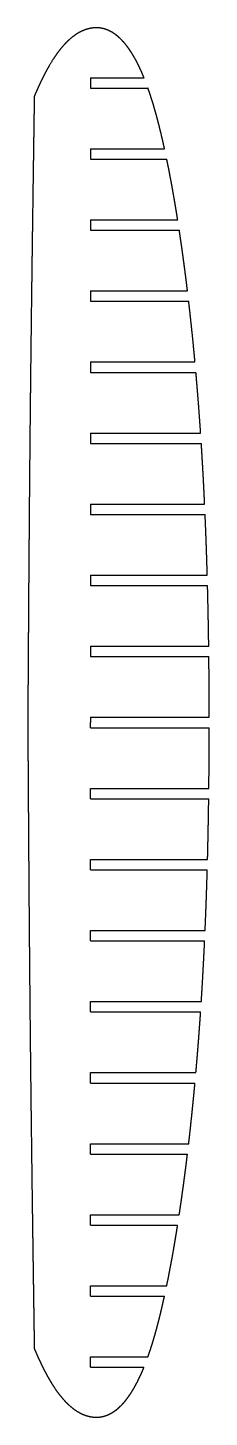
# Model space of a CAD drawing. Header units: metres. Extents: x 3 to 70, y -254 to 254.
import ezdxf

# ---------------------------------------------------------------- set-up
doc = ezdxf.new("R2010")
doc.units = ezdxf.units.M

msp = doc.modelspace()

# ---------------------------------------------------------------- linework, layer by layer
for p, q in [((26.3, 235.9, 743), (45.87, 235.9, 743)), ((26.3, 232.1, 743), (47.31, 232.1, 743)), ((26.3, 209.9, 743), (53.38, 209.9, 743)), ((26.3, 206.1, 743), (54.19, 206.1, 743)), ((26.3, 183.9, 743), (58.19, 183.9, 743)), ((26.3, 180.1, 743), (58.78, 180.1, 743)), ((26.3, 157.9, 743), (61.78, 157.9, 743)), ((26.3, 154.1, 743), (62.23, 154.1, 743)), ((26.3, 131.9, 743), (64.53, 131.9, 743)), ((26.3, 128.1, 743), (64.88, 128.1, 743)), ((26.3, 105.9, 743), (66.6, 105.9, 743)), ((26.3, 102.1, 743), (66.85, 102.1, 743)), ((26.3, 79.9, 743), (68.07, 79.9, 743)), ((26.3, 76.1, 743), (68.24, 76.1, 743)), ((26.3, 53.9, 743), (69.03, 53.9, 743)), ((26.3, 50.1, 743), (69.13, 50.1, 743)), ((26.3, 27.9, 743), (69.57, 27.9, 743)), ((26.3, 24.1, 743), (69.61, 24.1, 743)), ((26.3, 1.9, 743), (69.74, 1.9, 743)), ((26.3, -1.9, 743), (69.74, -1.9, 743)), ((26.3, -24.1, 743), (69.61, -24.1, 743)), ((26.3, -27.9, 743), (69.57, -27.9, 743)), ((26.3, -50.1, 743), (69.14, -50.1, 743)), ((26.3, -53.9, 743), (69.03, -53.9, 743)), ((26.3, -76.1, 743), (68.24, -76.1, 743)), ((26.3, -79.9, 743), (68.07, -79.9, 743)), ((26.3, -102.1, 743), (66.85, -102.1, 743)), ((26.3, -105.9, 743), (66.6, -105.9, 743)), ((26.3, -128.1, 743), (64.87, -128.1, 743)), ((26.3, -131.9, 743), (64.53, -131.9, 743)), ((26.3, -154.1, 743), (62.22, -154.1, 743)), ((26.3, -157.9, 743), (61.77, -157.9, 743)), ((26.3, -180.1, 743), (58.76, -180.1, 743)), ((26.3, -183.9, 743), (58.18, -183.9, 743)), ((26.3, -206.1, 743), (54.17, -206.1, 743)), ((26.3, -209.9, 743), (53.36, -209.9, 743)), ((26.3, -232.1, 743), (47.29, -232.1, 743)), ((26.3, -235.9, 743), (45.85, -235.9, 743))]:
    msp.add_line(p, q)
for points, knots in [([(45.87, 235.9, 743), (45.52, 236.77, 743), (45.15, 237.64, 743), (44.77, 238.5, 743), (44.38, 239.36, 743), (43.98, 240.21, 743), (43.56, 241.05, 743), (43.12, 241.89, 743), (42.28, 243.4, 743), (41.89, 244.07, 743), (41.49, 244.74, 743), (41.07, 245.4, 743), (40.64, 246.05, 743), (40.19, 246.69, 743), (39.72, 247.32, 743), (38.79, 248.48, 743), (38.33, 249.02, 743), (37.85, 249.55, 743), (37.36, 250.06, 743), (36.84, 250.54, 743), (36.31, 251.01, 743), (35.76, 251.45, 743), (34.56, 252.3, 743), (33.93, 252.7, 743), (33.26, 253.07, 743), (32.57, 253.38, 743), (31.86, 253.65, 743), (31.13, 253.86, 743), (30.39, 254.01, 743), (29.05, 254.17, 743), (28.44, 254.2, 743), (27.84, 254.19, 743), (27.24, 254.14, 743), (26.64, 254.06, 743), (26.05, 253.94, 743), (25.47, 253.79, 743), (24.74, 253.57, 743), (24.58, 253.52, 743), (24.43, 253.47, 743), (24.27, 253.41, 743), (24.12, 253.36, 743), (23.97, 253.3, 743), (23.82, 253.24, 743), (23.2, 252.98, 743), (22.73, 252.77, 743), (22.28, 252.54, 743), (21.83, 252.3, 743), (21.4, 252.04, 743), (20.97, 251.76, 743), (20.55, 251.47, 743), (18.84, 250.22, 743), (17.63, 249.15, 743), (16.51, 247.99, 743), (15.45, 246.76, 743), (14.47, 245.48, 743), (13.54, 244.16, 743), (12.66, 242.81, 743), (10.92, 239.96, 743), (10.07, 238.46, 743), (9.26, 236.93, 743), (8.48, 235.38, 743), (7.74, 233.82, 743), (7.02, 232.25, 743), (6.33, 230.66, 743), (5.66, 229.07, 743)], [0, 0, 0, 0, 0, 0, 0, 0, 0, 0.121446, 0.121446, 0.121446, 0.121446, 0.121446, 0.121446, 0.121446, 0.222232, 0.222232, 0.222232, 0.222232, 0.222232, 0.222232, 0.222232, 0.313562, 0.313562, 0.313562, 0.313562, 0.313562, 0.313562, 0.313562, 0.41078, 0.41078, 0.41078, 0.41078, 0.41078, 0.41078, 0.41078, 0.488322, 0.488322, 0.488322, 0.488322, 0.488322, 0.488322, 0.488322, 0.509221, 0.509221, 0.509221, 0.509221, 0.509221, 0.509221, 0.509221, 0.573975, 0.573975, 0.573975, 0.573975, 0.573975, 0.573975, 0.573975, 0.779636, 0.779636, 0.779636, 0.779636, 0.779636, 0.779636, 0.779636, 1, 1, 1, 1, 1, 1, 1, 1, 1]), ([(5.66, 229.07, 743), (5.66, 229.07, 743), (5.66, 229.07, 743), (5.66, 229.07, 743), (5.66, 229.07, 743), (5.66, 229.07, 743), (5.66, 229.07, 743), (5.66, 229.07, 743), (5.66, 229.07, 743), (5.66, 229.06, 743), (5.66, 229.06, 743), (5.66, 229.06, 743), (5.66, 229.05, 743), (5.66, 229.05, 743), (5.66, 229.04, 743), (5.66, 229.02, 743), (5.66, 229.01, 743), (5.66, 228.99, 743), (5.66, 228.98, 743), (5.66, 228.96, 743), (5.66, 228.93, 743), (5.66, 228.91, 743), (5.66, 228.86, 743), (5.66, 228.84, 743), (5.66, 228.82, 743), (5.66, 228.8, 743), (5.66, 228.77, 743), (5.66, 228.75, 743), (5.66, 228.72, 743), (5.66, 228.65, 743), (5.66, 228.6, 743), (5.65, 228.55, 743), (5.65, 228.5, 743), (5.65, 228.44, 743), (5.65, 228.38, 743), (5.65, 228.31, 743), (5.65, 228.16, 743), (5.65, 228.08, 743), (5.65, 227.99, 743), (5.65, 227.9, 743), (5.64, 227.8, 743), (5.64, 227.69, 743), (5.64, 227.57, 743), (5.64, 227.24, 743), (5.63, 227.02, 743), (5.63, 226.81, 743), (5.63, 226.59, 743), (5.62, 226.38, 743), (5.62, 226.16, 743), (5.62, 225.95, 743), (5.61, 225.37, 743), (5.6, 225.02, 743), (5.6, 224.66, 743), (5.59, 224.3, 743), (5.59, 223.95, 743), (5.58, 223.59, 743), (5.58, 223.23, 743), (5.56, 222.12, 743), (5.55, 221.36, 743), (5.54, 220.6, 743), (5.53, 219.84, 743), (5.52, 219.08, 743), (5.51, 218.32, 743), (5.5, 217.55, 743), (5.48, 216.28, 743), (5.47, 215.75, 743), (5.46, 215.21, 743), (5.45, 214.65, 743), (5.45, 214.07, 743), (5.44, 213.47, 743), (5.43, 212.86, 743), (5.41, 211.9, 743), (5.41, 211.56, 743), (5.4, 211.23, 743), (5.4, 210.9, 743), (5.39, 210.57, 743), (5.39, 210.23, 743), (5.39, 209.9, 743), (5.37, 209.16, 743), (5.37, 208.75, 743), (5.36, 208.33, 743), (5.36, 207.91, 743), (5.35, 207.48, 743), (5.34, 207.04, 743), (5.34, 206.59, 743), (5.3, 204.04, 743), (5.27, 201.93, 743), (5.24, 199.82, 743), (5.21, 197.71, 743), (5.18, 195.6, 743), (5.15, 193.49, 743), (5.12, 191.38, 743), (5.02, 183.9, 743), (4.94, 178.53, 743), (4.87, 173.16, 743), (4.8, 167.79, 743), (4.73, 162.42, 743), (4.66, 157.04, 743), (4.59, 151.67, 743), (4.48, 142.34, 743), (4.43, 138.39, 743), (4.38, 134.43, 743), (4.34, 130.48, 743), (4.29, 126.52, 743), (4.25, 122.57, 743), (4.2, 118.61, 743), (4.12, 110.59, 743), (4.08, 106.52, 743), (4.04, 102.45, 743), (4, 98.39, 743), (3.96, 94.32, 743), (3.93, 90.25, 743), (3.89, 86.19, 743), (3.83, 78.97, 743), (3.81, 75.83, 743), (3.78, 72.69, 743), (3.76, 69.54, 743), (3.73, 66.4, 743), (3.71, 63.26, 743), (3.68, 60.11, 743), (3.64, 54.26, 743), (3.62, 51.55, 743), (3.6, 48.84, 743), (3.58, 46.13, 743), (3.56, 43.42, 743), (3.54, 40.71, 743), (3.53, 38, 743), (3.5, 33.45, 743), (3.48, 31.61, 743), (3.47, 29.77, 743), (3.46, 27.92, 743), (3.45, 26.08, 743), (3.44, 24.24, 743), (3.42, 22.39, 743), (3.41, 19.83, 743), (3.4, 19.13, 743), (3.4, 18.44, 743), (3.4, 17.78, 743), (3.39, 17.13, 743), (3.39, 16.5, 743), (3.38, 15.89, 743), (3.38, 14.73, 743), (3.37, 14.15, 743), (3.37, 13.58, 743), (3.37, 13.01, 743), (3.36, 12.43, 743), (3.36, 11.86, 743), (3.35, 11.29, 743), (3.35, 10.05, 743), (3.34, 9.39, 743), (3.34, 8.72, 743), (3.33, 8.06, 743), (3.33, 7.4, 743), (3.33, 6.74, 743), (3.32, 6.07, 743), (3.32, 5.07, 743), (3.31, 4.73, 743), (3.31, 4.39, 743), (3.31, 4.05, 743), (3.31, 3.71, 743), (3.3, 3.37, 743), (3.3, 3.04, 743), (3.3, 2.51, 743), (3.3, 2.33, 743), (3.3, 2.17, 743), (3.3, 2.01, 743), (3.29, 1.86, 743), (3.29, 1.72, 743), (3.29, 1.59, 743), (3.29, 1.34, 743), (3.29, 1.22, 743), (3.29, 1.11, 743), (3.29, 1.01, 743), (3.29, 0.92, 743), (3.29, 0.83, 743), (3.29, 0.75, 743), (3.29, 0.64, 743), (3.29, 0.61, 743), (3.29, 0.57, 743), (3.29, 0.54, 743), (3.29, 0.51, 743), (3.29, 0.48, 743), (3.29, 0.45, 743), (3.29, 0.38, 743), (3.29, 0.34, 743), (3.28, 0.3, 743), (3.28, 0.26, 743), (3.28, 0.23, 743), (3.28, 0.2, 743), (3.28, 0.18, 743), (3.28, 0.13, 743), (3.28, 0.11, 743), (3.28, 0.09, 743), (3.28, 0.08, 743), (3.28, 0.06, 743), (3.28, 0.05, 743), (3.28, 0.04, 743), (3.28, 0.02, 743), (3.28, 0.02, 743), (3.28, 0.01, 743), (3.28, 0.01, 743), (3.28, 0, 743), (3.28, 0, 743), (3.28, 0, 743), (3.28, 0, 743), (3.28, 0, 743), (3.28, 0, 743), (3.28, 0, 743), (3.28, 0, 743), (3.28, 0, 743), (3.28, -0.01, 743), (3.28, -0.02, 743), (3.28, -0.02, 743), (3.28, -0.03, 743), (3.28, -0.04, 743), (3.28, -0.06, 743), (3.28, -0.07, 743), (3.28, -0.09, 743), (3.28, -0.14, 743), (3.28, -0.17, 743), (3.28, -0.2, 743), (3.28, -0.23, 743), (3.28, -0.27, 743), (3.28, -0.31, 743), (3.29, -0.36, 743), (3.29, -0.46, 743), (3.29, -0.51, 743), (3.29, -0.56, 743), (3.29, -0.62, 743), (3.29, -0.68, 743), (3.29, -0.74, 743), (3.29, -0.81, 743), (3.29, -0.96, 743), (3.29, -1.04, 743), (3.29, -1.12, 743), (3.29, -1.21, 743), (3.29, -1.3, 743), (3.29, -1.4, 743), (3.29, -1.51, 743), (3.29, -1.83, 743), (3.3, -2.05, 743), (3.3, -2.26, 743), (3.3, -2.48, 743), (3.3, -2.69, 743), (3.3, -2.91, 743), (3.3, -3.13, 743), (3.31, -3.7, 743), (3.31, -4.06, 743), (3.31, -4.41, 743), (3.31, -4.77, 743), (3.32, -5.13, 743), (3.32, -5.48, 743), (3.32, -5.84, 743), (3.33, -6.96, 743), (3.33, -7.72, 743), (3.34, -8.48, 743), (3.34, -9.24, 743), (3.35, -10, 743), (3.35, -10.77, 743), (3.36, -11.53, 743), (3.36, -12.8, 743), (3.37, -13.33, 743), (3.37, -13.87, 743), (3.37, -14.44, 743), (3.38, -15.01, 743), (3.38, -15.61, 743), (3.39, -16.23, 743), (3.39, -17.19, 743), (3.39, -17.52, 743), (3.4, -17.86, 743), (3.4, -18.19, 743), (3.4, -18.52, 743), (3.4, -18.85, 743), (3.4, -19.19, 743), (3.41, -19.93, 743), (3.41, -20.34, 743), (3.41, -20.76, 743), (3.42, -21.18, 743), (3.42, -21.62, 743), (3.42, -22.05, 743), (3.43, -22.5, 743), (3.44, -25.06, 743), (3.46, -27.17, 743), (3.47, -29.28, 743), (3.48, -31.39, 743), (3.5, -33.5, 743), (3.51, -35.61, 743), (3.52, -37.72, 743), (3.57, -44.12, 743), (3.6, -48.41, 743), (3.63, -52.7, 743), (3.66, -56.99, 743), (3.69, -61.28, 743), (3.72, -65.57, 743), (3.76, -69.86, 743), (3.83, -79.19, 743), (3.88, -84.23, 743), (3.92, -89.28, 743), (3.96, -94.32, 743), (4.01, -99.36, 743), (4.06, -104.4, 743), (4.11, -109.45, 743), (4.2, -118.56, 743), (4.25, -122.62, 743), (4.29, -126.69, 743), (4.34, -130.75, 743), (4.39, -134.82, 743), (4.43, -138.89, 743), (4.48, -142.95, 743), (4.57, -150.16, 743), (4.61, -153.3, 743), (4.65, -156.44, 743), (4.69, -159.59, 743), (4.73, -162.73, 743), (4.77, -165.87, 743), (4.81, -169.01, 743), (4.89, -174.86, 743), (4.93, -177.57, 743), (4.97, -180.27, 743), (5, -182.98, 743), (5.04, -185.69, 743), (5.08, -188.4, 743), (5.12, -191.1, 743), (5.18, -195.65, 743), (5.21, -197.49, 743), (5.23, -199.33, 743), (5.26, -201.17, 743), (5.29, -203.02, 743), (5.31, -204.86, 743), (5.34, -206.7, 743), (5.38, -209.26, 743), (5.39, -209.96, 743), (5.4, -210.65, 743), (5.41, -211.31, 743), (5.42, -211.96, 743), (5.42, -212.58, 743), (5.43, -213.19, 743), (5.45, -214.36, 743), (5.46, -214.93, 743), (5.47, -215.5, 743), (5.47, -216.08, 743), (5.48, -216.65, 743), (5.49, -217.22, 743), (5.5, -217.79, 743), (5.52, -219.03, 743), (5.53, -219.69, 743), (5.54, -220.35, 743), (5.55, -221.02, 743), (5.56, -221.68, 743), (5.57, -222.34, 743), (5.57, -223, 743), (5.59, -224, 743), (5.59, -224.34, 743), (5.6, -224.68, 743), (5.6, -225.02, 743), (5.61, -225.36, 743), (5.61, -225.7, 743), (5.62, -226.04, 743), (5.63, -226.56, 743), (5.63, -226.74, 743), (5.63, -226.91, 743), (5.63, -227.06, 743), (5.64, -227.21, 743), (5.64, -227.35, 743), (5.64, -227.48, 743), (5.64, -227.73, 743), (5.64, -227.85, 743), (5.65, -227.96, 743), (5.65, -228.06, 743), (5.65, -228.15, 743), (5.65, -228.24, 743), (5.65, -228.32, 743), (5.65, -228.43, 743), (5.65, -228.46, 743), (5.65, -228.5, 743), (5.65, -228.53, 743), (5.66, -228.56, 743), (5.66, -228.59, 743), (5.66, -228.62, 743), (5.66, -228.69, 743), (5.66, -228.73, 743), (5.66, -228.77, 743), (5.66, -228.81, 743), (5.66, -228.84, 743), (5.66, -228.87, 743), (5.66, -228.89, 743), (5.66, -228.94, 743), (5.66, -228.96, 743), (5.66, -228.98, 743), (5.66, -228.99, 743), (5.66, -229.01, 743), (5.66, -229.02, 743), (5.66, -229.03, 743), (5.66, -229.04, 743), (5.66, -229.05, 743), (5.66, -229.05, 743), (5.66, -229.05, 743), (5.66, -229.06, 743), (5.66, -229.06, 743), (5.66, -229.06, 743), (5.66, -229.07, 743), (5.66, -229.07, 743), (5.66, -229.07, 743), (5.66, -229.07, 743), (5.66, -229.07, 743), (5.66, -229.07, 743), (5.66, -229.07, 743), (5.66, -229.07, 743)], [0, 0, 0, 0, 0, 0, 0, 0, 0, 0.002267, 0.002267, 0.002267, 0.002267, 0.002267, 0.002267, 0.002267, 0.004636, 0.004636, 0.004636, 0.004636, 0.004636, 0.004636, 0.004636, 0.007241, 0.007241, 0.007241, 0.007241, 0.007241, 0.007241, 0.007241, 0.008898, 0.008898, 0.008898, 0.008898, 0.008898, 0.008898, 0.008898, 0.011267, 0.011267, 0.011267, 0.011267, 0.011267, 0.011267, 0.011267, 0.013872, 0.013872, 0.013872, 0.013872, 0.013872, 0.013872, 0.013872, 0.018475, 0.018475, 0.018475, 0.018475, 0.018475, 0.018475, 0.018475, 0.026107, 0.026107, 0.026107, 0.026107, 0.026107, 0.026107, 0.026107, 0.042346, 0.042346, 0.042346, 0.042346, 0.042346, 0.042346, 0.042346, 0.05328, 0.05328, 0.05328, 0.05328, 0.05328, 0.05328, 0.05328, 0.059025, 0.059025, 0.059025, 0.059025, 0.059025, 0.059025, 0.059025, 0.066056, 0.066056, 0.066056, 0.066056, 0.066056, 0.066056, 0.066056, 0.099019, 0.099019, 0.099019, 0.099019, 0.099019, 0.099019, 0.099019, 0.182992, 0.182992, 0.182992, 0.182992, 0.182992, 0.182992, 0.182992, 0.24482, 0.24482, 0.24482, 0.24482, 0.24482, 0.24482, 0.24482, 0.308394, 0.308394, 0.308394, 0.308394, 0.308394, 0.308394, 0.308394, 0.357533, 0.357533, 0.357533, 0.357533, 0.357533, 0.357533, 0.357533, 0.399879, 0.399879, 0.399879, 0.399879, 0.399879, 0.399879, 0.399879, 0.42869, 0.42869, 0.42869, 0.42869, 0.42869, 0.42869, 0.42869, 0.439966, 0.439966, 0.439966, 0.439966, 0.439966, 0.439966, 0.439966, 0.450863, 0.450863, 0.450863, 0.450863, 0.450863, 0.450863, 0.450863, 0.46347, 0.46347, 0.46347, 0.46347, 0.46347, 0.46347, 0.46347, 0.469924, 0.469924, 0.469924, 0.469924, 0.469924, 0.469924, 0.469924, 0.473474, 0.473474, 0.473474, 0.473474, 0.473474, 0.473474, 0.473474, 0.477025, 0.477025, 0.477025, 0.477025, 0.477025, 0.477025, 0.477025, 0.4788, 0.4788, 0.4788, 0.4788, 0.4788, 0.4788, 0.4788, 0.481759, 0.481759, 0.481759, 0.481759, 0.481759, 0.481759, 0.481759, 0.484718, 0.484718, 0.484718, 0.484718, 0.484718, 0.484718, 0.484718, 0.487877, 0.487877, 0.487877, 0.487877, 0.487877, 0.487877, 0.487877, 0.490885, 0.490885, 0.490885, 0.490885, 0.490885, 0.490885, 0.490885, 0.493858, 0.493858, 0.493858, 0.493858, 0.493858, 0.493858, 0.493858, 0.496831, 0.496831, 0.496831, 0.496831, 0.496831, 0.496831, 0.496831, 0.499309, 0.499309, 0.499309, 0.499309, 0.499309, 0.499309, 0.499309, 0.501786, 0.501786, 0.501786, 0.501786, 0.501786, 0.501786, 0.501786, 0.506603, 0.506603, 0.506603, 0.506603, 0.506603, 0.506603, 0.506603, 0.514587, 0.514587, 0.514587, 0.514587, 0.514587, 0.514587, 0.514587, 0.531575, 0.531575, 0.531575, 0.531575, 0.531575, 0.531575, 0.531575, 0.543014, 0.543014, 0.543014, 0.543014, 0.543014, 0.543014, 0.543014, 0.549024, 0.549024, 0.549024, 0.549024, 0.549024, 0.549024, 0.549024, 0.55638, 0.55638, 0.55638, 0.55638, 0.55638, 0.55638, 0.55638, 0.590864, 0.590864, 0.590864, 0.590864, 0.590864, 0.590864, 0.590864, 0.660939, 0.660939, 0.660939, 0.660939, 0.660939, 0.660939, 0.660939, 0.743328, 0.743328, 0.743328, 0.743328, 0.743328, 0.743328, 0.743328, 0.809762, 0.809762, 0.809762, 0.809762, 0.809762, 0.809762, 0.809762, 0.861096, 0.861096, 0.861096, 0.861096, 0.861096, 0.861096, 0.861096, 0.905324, 0.905324, 0.905324, 0.905324, 0.905324, 0.905324, 0.905324, 0.935411, 0.935411, 0.935411, 0.935411, 0.935411, 0.935411, 0.935411, 0.947186, 0.947186, 0.947186, 0.947186, 0.947186, 0.947186, 0.947186, 0.958566, 0.958566, 0.958566, 0.958566, 0.958566, 0.958566, 0.958566, 0.971732, 0.971732, 0.971732, 0.971732, 0.971732, 0.971732, 0.971732, 0.978471, 0.978471, 0.978471, 0.978471, 0.978471, 0.978471, 0.978471, 0.982179, 0.982179, 0.982179, 0.982179, 0.982179, 0.982179, 0.982179, 0.985887, 0.985887, 0.985887, 0.985887, 0.985887, 0.985887, 0.985887, 0.987741, 0.987741, 0.987741, 0.987741, 0.987741, 0.987741, 0.987741, 0.990831, 0.990831, 0.990831, 0.990831, 0.990831, 0.990831, 0.990831, 0.993921, 0.993921, 0.993921, 0.993921, 0.993921, 0.993921, 0.993921, 0.996084, 0.996084, 0.996084, 0.996084, 0.996084, 0.996084, 0.996084, 1, 1, 1, 1, 1, 1, 1, 1, 1]), ([(53.38, 209.9, 743), (53.23, 210.61, 743), (53.07, 211.32, 743), (52.91, 212.02, 743), (52.75, 212.73, 743), (52.59, 213.44, 743), (52.42, 214.14, 743), (52.26, 214.85, 743), (51.76, 216.9, 743), (51.43, 218.25, 743), (51.09, 219.59, 743), (50.74, 220.94, 743), (50.37, 222.28, 743), (50, 223.61, 743), (49.61, 224.95, 743), (49.02, 226.92, 743), (48.82, 227.56, 743), (48.63, 228.19, 743), (48.43, 228.81, 743), (48.23, 229.43, 743), (48.03, 230.03, 743), (47.83, 230.62, 743), (47.59, 231.31, 743), (47.55, 231.43, 743), (47.51, 231.54, 743), (47.47, 231.65, 743), (47.43, 231.76, 743), (47.39, 231.88, 743), (47.35, 231.99, 743), (47.31, 232.1, 743)], [0, 0, 0, 0, 0, 0, 0, 0, 0, 0.247859, 0.247859, 0.247859, 0.247859, 0.247859, 0.247859, 0.247859, 0.722439, 0.722439, 0.722439, 0.722439, 0.722439, 0.722439, 0.722439, 0.954367, 0.954367, 0.954367, 0.954367, 0.954367, 0.954367, 0.954367, 1, 1, 1, 1, 1, 1, 1, 1, 1]), ([(58.19, 183.9, 743), (58.02, 185.01, 743), (57.84, 186.12, 743), (57.66, 187.23, 743), (57.48, 188.33, 743), (57.3, 189.44, 743), (57.11, 190.55, 743), (56.92, 191.66, 743), (56.43, 194.43, 743), (56.14, 196.1, 743), (55.83, 197.77, 743), (55.52, 199.44, 743), (55.2, 201.11, 743), (54.87, 202.77, 743), (54.54, 204.44, 743), (54.19, 206.1, 743)], [0, 0, 0, 0, 0, 0, 0, 0, 0, 0.398154, 0.398154, 0.398154, 0.398154, 0.398154, 0.398154, 0.398154, 1, 1, 1, 1, 1, 1, 1, 1, 1]), ([(61.78, 157.9, 743), (61.65, 158.94, 743), (61.53, 159.98, 743), (61.4, 161.02, 743), (61.27, 162.06, 743), (61.14, 163.1, 743), (61.01, 164.14, 743), (60.87, 165.18, 743), (60.51, 167.96, 743), (60.27, 169.69, 743), (60.04, 171.43, 743), (59.8, 173.17, 743), (59.55, 174.9, 743), (59.3, 176.63, 743), (59.04, 178.37, 743), (58.78, 180.1, 743)], [0, 0, 0, 0, 0, 0, 0, 0, 0, 0.374274, 0.374274, 0.374274, 0.374274, 0.374274, 0.374274, 0.374274, 1, 1, 1, 1, 1, 1, 1, 1, 1]), ([(66.6, 105.9, 743), (66.42, 108.59, 743), (66.23, 111.28, 743), (66.03, 113.96, 743), (65.83, 116.65, 743), (65.62, 119.33, 743), (65.4, 122.02, 743), (65.17, 124.7, 743), (64.93, 127.48, 743), (64.92, 127.56, 743), (64.91, 127.65, 743), (64.91, 127.74, 743), (64.9, 127.83, 743), (64.89, 127.92, 743), (64.88, 128.01, 743), (64.88, 128.1, 743)], [0, 0, 0, 0, 0, 0, 0, 0, 0, 0.967835, 0.967835, 0.967835, 0.967835, 0.967835, 0.967835, 0.967835, 1, 1, 1, 1, 1, 1, 1, 1, 1]), ([(68.07, 79.9, 743), (68.02, 80.8, 743), (67.98, 81.71, 743), (67.94, 82.61, 743), (67.9, 83.51, 743), (67.85, 84.42, 743), (67.81, 85.32, 743), (67.76, 86.22, 743), (67.62, 89, 743), (67.52, 90.87, 743), (67.41, 92.74, 743), (67.31, 94.61, 743), (67.2, 96.49, 743), (67.08, 98.36, 743), (66.97, 100.23, 743), (66.85, 102.1, 743)], [0, 0, 0, 0, 0, 0, 0, 0, 0, 0.325319, 0.325319, 0.325319, 0.325319, 0.325319, 0.325319, 0.325319, 1, 1, 1, 1, 1, 1, 1, 1, 1]), ([(69.74, 1.9, 743), (69.74, 2.29, 743), (69.74, 2.67, 743), (69.74, 3.06, 743), (69.74, 3.44, 743), (69.74, 3.83, 743), (69.74, 4.22, 743), (69.74, 4.6, 743), (69.74, 7.38, 743), (69.73, 9.77, 743), (69.72, 12.15, 743), (69.7, 14.54, 743), (69.68, 16.93, 743), (69.66, 19.32, 743), (69.64, 21.71, 743), (69.61, 24.1, 743)], [0, 0, 0, 0, 0, 0, 0, 0, 0, 0.139057, 0.139057, 0.139057, 0.139057, 0.139057, 0.139057, 0.139057, 1, 1, 1, 1, 1, 1, 1, 1, 1]), ([(69.61, -24.1, 743), (69.64, -21.76, 743), (69.66, -19.41, 743), (69.68, -17.07, 743), (69.7, -14.72, 743), (69.72, -12.37, 743), (69.73, -10.03, 743), (69.73, -7.68, 743), (69.74, -4.91, 743), (69.74, -4.48, 743), (69.74, -4.05, 743), (69.74, -3.62, 743), (69.74, -3.19, 743), (69.74, -2.76, 743), (69.74, -2.33, 743), (69.74, -1.9, 743)], [0, 0, 0, 0, 0, 0, 0, 0, 0, 0.845069, 0.845069, 0.845069, 0.845069, 0.845069, 0.845069, 0.845069, 1, 1, 1, 1, 1, 1, 1, 1, 1]), ([(64.87, -128.1, 743), (64.92, -127.55, 743), (64.97, -127.01, 743), (65.02, -126.46, 743), (65.06, -125.92, 743), (65.11, -125.37, 743), (65.16, -124.83, 743), (65.2, -124.28, 743), (65.44, -121.51, 743), (65.62, -119.28, 743), (65.79, -117.05, 743), (65.96, -114.82, 743), (66.13, -112.59, 743), (66.29, -110.36, 743), (66.45, -108.13, 743), (66.6, -105.9, 743)], [0, 0, 0, 0, 0, 0, 0, 0, 0, 0.19659, 0.19659, 0.19659, 0.19659, 0.19659, 0.19659, 0.19659, 1, 1, 1, 1, 1, 1, 1, 1, 1]), ([(58.76, -180.1, 743), (58.97, -178.75, 743), (59.17, -177.41, 743), (59.37, -176.06, 743), (59.56, -174.71, 743), (59.75, -173.37, 743), (59.94, -172.02, 743), (60.13, -170.67, 743), (60.5, -167.89, 743), (60.69, -166.47, 743), (60.88, -165.04, 743), (61.06, -163.61, 743), (61.24, -162.19, 743), (61.42, -160.76, 743), (61.6, -159.33, 743), (61.77, -157.9, 743)], [0, 0, 0, 0, 0, 0, 0, 0, 0, 0.486123, 0.486123, 0.486123, 0.486123, 0.486123, 0.486123, 0.486123, 1, 1, 1, 1, 1, 1, 1, 1, 1]), ([(54.17, -206.1, 743), (54.47, -204.68, 743), (54.75, -203.26, 743), (55.04, -201.83, 743), (55.31, -200.41, 743), (55.58, -198.98, 743), (55.85, -197.55, 743), (56.11, -196.12, 743), (56.61, -193.35, 743), (56.84, -192, 743), (57.07, -190.65, 743), (57.3, -189.3, 743), (57.53, -187.95, 743), (57.75, -186.6, 743), (57.96, -185.25, 743), (58.18, -183.9, 743)], [0, 0, 0, 0, 0, 0, 0, 0, 0, 0.514807, 0.514807, 0.514807, 0.514807, 0.514807, 0.514807, 0.514807, 1, 1, 1, 1, 1, 1, 1, 1, 1]), ([(47.29, -232.1, 743), (47.41, -231.75, 743), (47.54, -231.39, 743), (47.66, -231.04, 743), (47.78, -230.69, 743), (47.9, -230.33, 743), (48.02, -229.98, 743), (48.14, -229.62, 743), (48.77, -227.69, 743), (49.26, -226.1, 743), (49.73, -224.5, 743), (50.18, -222.9, 743), (50.62, -221.3, 743), (51.04, -219.69, 743), (51.45, -218.08, 743), (52.04, -215.65, 743), (52.24, -214.83, 743), (52.43, -214.01, 743), (52.62, -213.19, 743), (52.81, -212.37, 743), (53, -211.54, 743), (53.18, -210.72, 743), (53.36, -209.9, 743)], [0, 0, 0, 0, 0, 0, 0, 0, 0, 0.13001, 0.13001, 0.13001, 0.13001, 0.13001, 0.13001, 0.13001, 0.707461, 0.707461, 0.707461, 0.707461, 0.707461, 0.707461, 0.707461, 1, 1, 1, 1, 1, 1, 1, 1, 1]), ([(5.66, -229.07, 743), (6.09, -230.09, 743), (6.53, -231.11, 743), (6.98, -232.13, 743), (7.44, -233.14, 743), (7.91, -234.14, 743), (8.39, -235.14, 743), (8.89, -236.14, 743), (9.85, -237.99, 743), (10.3, -238.84, 743), (10.77, -239.69, 743), (11.26, -240.53, 743), (11.75, -241.37, 743), (12.27, -242.19, 743), (12.8, -243, 743), (14.18, -245.02, 743), (15.05, -246.2, 743), (15.98, -247.35, 743), (16.95, -248.46, 743), (18, -249.51, 743), (19.11, -250.49, 743), (20.3, -251.36, 743), (21.79, -252.26, 743), (22.02, -252.39, 743), (22.25, -252.52, 743), (22.49, -252.64, 743), (22.72, -252.76, 743), (22.95, -252.87, 743), (23.19, -252.98, 743), (23.66, -253.18, 743), (23.9, -253.28, 743), (24.14, -253.37, 743), (24.38, -253.46, 743), (24.62, -253.54, 743), (24.87, -253.62, 743), (25.11, -253.69, 743), (25.87, -253.89, 743), (26.39, -254.01, 743), (26.91, -254.09, 743), (27.44, -254.16, 743), (27.97, -254.19, 743), (28.51, -254.19, 743), (29.04, -254.16, 743), (30.2, -254.03, 743), (30.83, -253.92, 743), (31.44, -253.76, 743), (32.05, -253.56, 743), (32.64, -253.33, 743), (33.22, -253.05, 743), (33.78, -252.75, 743), (34.75, -252.16, 743), (35.16, -251.88, 743), (35.56, -251.59, 743), (35.95, -251.29, 743), (36.33, -250.97, 743), (36.7, -250.64, 743), (37.06, -250.3, 743), (38.02, -249.34, 743), (38.61, -248.69, 743), (39.17, -248.03, 743), (39.7, -247.34, 743), (40.21, -246.64, 743), (40.7, -245.92, 743), (41.17, -245.2, 743), (42.23, -243.47, 743), (42.8, -242.46, 743), (43.35, -241.44, 743), (43.87, -240.41, 743), (44.36, -239.36, 743), (44.84, -238.3, 743), (45.3, -237.24, 743), (45.75, -236.14, 743), (45.76, -236.1, 743), (45.78, -236.07, 743), (45.79, -236.04, 743), (45.8, -236, 743), (45.82, -235.97, 743), (45.83, -235.93, 743), (45.85, -235.9, 743)], [0, 0, 0, 0, 0, 0, 0, 0, 0, 0.0149887, 0.0149887, 0.0149887, 0.0149887, 0.0149887, 0.0149887, 0.0149887, 0.0280912, 0.0280912, 0.0280912, 0.0280912, 0.0280912, 0.0280912, 0.0280912, 0.0479944, 0.0479944, 0.0479944, 0.0479944, 0.0479944, 0.0479944, 0.0479944, 0.0515985, 0.0515985, 0.0515985, 0.0515985, 0.0515985, 0.0515985, 0.0515985, 0.0552027, 0.0552027, 0.0552027, 0.0552027, 0.0552027, 0.0552027, 0.0552027, 0.0627517, 0.0627517, 0.0627517, 0.0627517, 0.0627517, 0.0627517, 0.0627517, 0.0717865, 0.0717865, 0.0717865, 0.0717865, 0.0717865, 0.0717865, 0.0717865, 0.078819, 0.078819, 0.078819, 0.078819, 0.078819, 0.078819, 0.078819, 0.0911468, 0.0911468, 0.0911468, 0.0911468, 0.0911468, 0.0911468, 0.0911468, 0.1075817, 0.1075817, 0.1075817, 0.1075817, 0.1075817, 0.1075817, 0.1075817, 0.1080995, 0.1080995, 0.1080995, 0.1080995, 0.1080995, 0.1080995, 0.1080995, 0.1080995, 0.1080995])]:
    msp.add_open_spline(points, degree=8, knots=knots)
for points, degree in [([(26.3, 235.9, 743), (26.3, 232.1, 743)], 1), ([(26.3, 209.9, 743), (26.3, 206.1, 743)], 1), ([(26.3, 183.9, 743), (26.3, 180.1, 743)], 1), ([(26.3, 157.9, 743), (26.3, 154.1, 743)], 1), ([(64.53, 131.9, 743), (64.28, 134.68, 743), (64.01, 137.46, 743), (63.74, 140.23, 743), (63.46, 143.01, 743), (63.16, 145.78, 743), (62.86, 148.56, 743), (62.55, 151.33, 743), (62.23, 154.1, 743)], 8), ([(26.3, 131.9, 743), (26.3, 128.1, 743)], 1), ([(26.3, 105.9, 743), (26.3, 102.1, 743)], 1), ([(26.3, 79.9, 743), (26.3, 76.1, 743)], 1), ([(69.03, 53.9, 743), (68.95, 56.68, 743), (68.87, 59.45, 743), (68.78, 62.23, 743), (68.68, 65, 743), (68.58, 67.78, 743), (68.47, 70.55, 743), (68.36, 73.33, 743), (68.24, 76.1, 743)], 8), ([(26.3, 53.9, 743), (26.3, 50.1, 743)], 1), ([(69.57, 27.9, 743), (69.53, 30.68, 743), (69.49, 33.45, 743), (69.44, 36.23, 743), (69.39, 39, 743), (69.33, 41.78, 743), (69.27, 44.55, 743), (69.21, 47.33, 743), (69.13, 50.1, 743)], 8), ([(26.3, 27.9, 743), (26.3, 24.1, 743)], 1), ([(26.3, 1.9, 743), (26.3, 0, 743)], 1), ([(26.3, -1.9, 743), (26.3, 0, 743)], 1), ([(26.3, -27.9, 743), (26.3, -24.1, 743)], 1), ([(69.14, -50.1, 743), (69.21, -47.33, 743), (69.27, -44.55, 743), (69.34, -41.78, 743), (69.39, -39, 743), (69.44, -36.23, 743), (69.49, -33.45, 743), (69.53, -30.68, 743), (69.57, -27.9, 743)], 8), ([(26.3, -53.9, 743), (26.3, -50.1, 743)], 1), ([(68.24, -76.1, 743), (68.36, -73.33, 743), (68.47, -70.55, 743), (68.58, -67.78, 743), (68.68, -65, 743), (68.78, -62.23, 743), (68.87, -59.45, 743), (68.95, -56.68, 743), (69.03, -53.9, 743)], 8), ([(26.3, -79.9, 743), (26.3, -76.1, 743)], 1), ([(66.85, -102.1, 743), (67.02, -99.33, 743), (67.2, -96.55, 743), (67.36, -93.78, 743), (67.51, -91, 743), (67.66, -88.23, 743), (67.8, -85.45, 743), (67.94, -82.68, 743), (68.07, -79.9, 743)], 8), ([(26.3, -105.9, 743), (26.3, -102.1, 743)], 1), ([(26.3, -131.9, 743), (26.3, -128.1, 743)], 1), ([(62.22, -154.1, 743), (62.54, -151.33, 743), (62.86, -148.56, 743), (63.16, -145.78, 743), (63.45, -143.01, 743), (63.73, -140.23, 743), (64.01, -137.46, 743), (64.27, -134.68, 743), (64.53, -131.9, 743)], 8), ([(26.3, -157.9, 743), (26.3, -154.1, 743)], 1), ([(26.3, -183.9, 743), (26.3, -180.1, 743)], 1), ([(26.3, -209.9, 743), (26.3, -206.1, 743)], 1), ([(26.3, -235.9, 743), (26.3, -232.1, 743)], 1)]:
    msp.add_open_spline(points, degree=degree)

doc.saveas('drawing.dxf')
